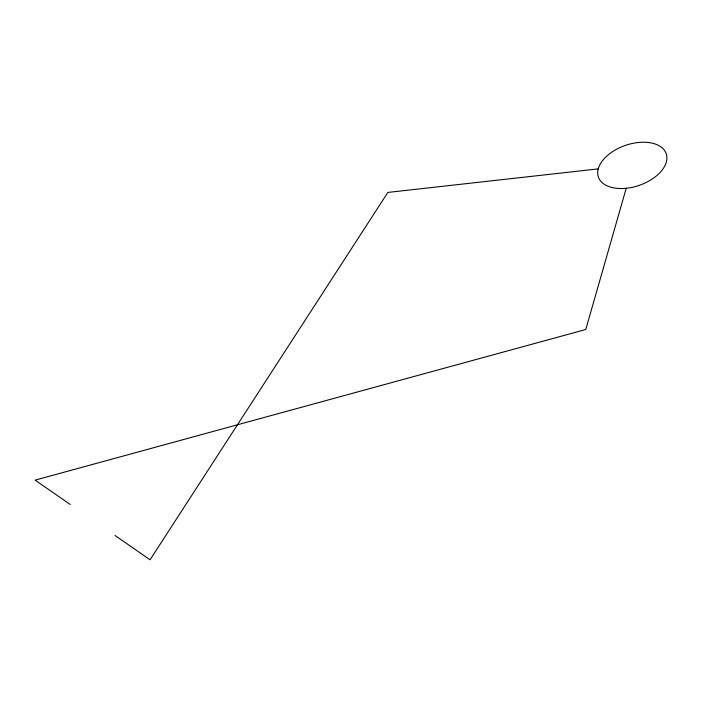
<?xml version="1.0" encoding="UTF-8"?>
<svg xmlns="http://www.w3.org/2000/svg" width="702" height="702" viewBox="0 0 702 702"><rect width="100%" height="100%" fill="white"/><g stroke="black" fill="none" stroke-linecap="round" stroke-linejoin="round"><path stroke-width="1.05" d="M626.21 188.268L585.784 329.501L35.1 480.142L70.253 504.492M598.218 168.884L387.855 192.427L150.079 559.775L114.926 535.424M620.638 188.54A35.881 21.148 -19 0 0 666.356 154.098A35.881 21.148 -19 0 0 609.898 153.51A35.881 21.148 -19 0 0 620.638 188.54"/></g></svg>
